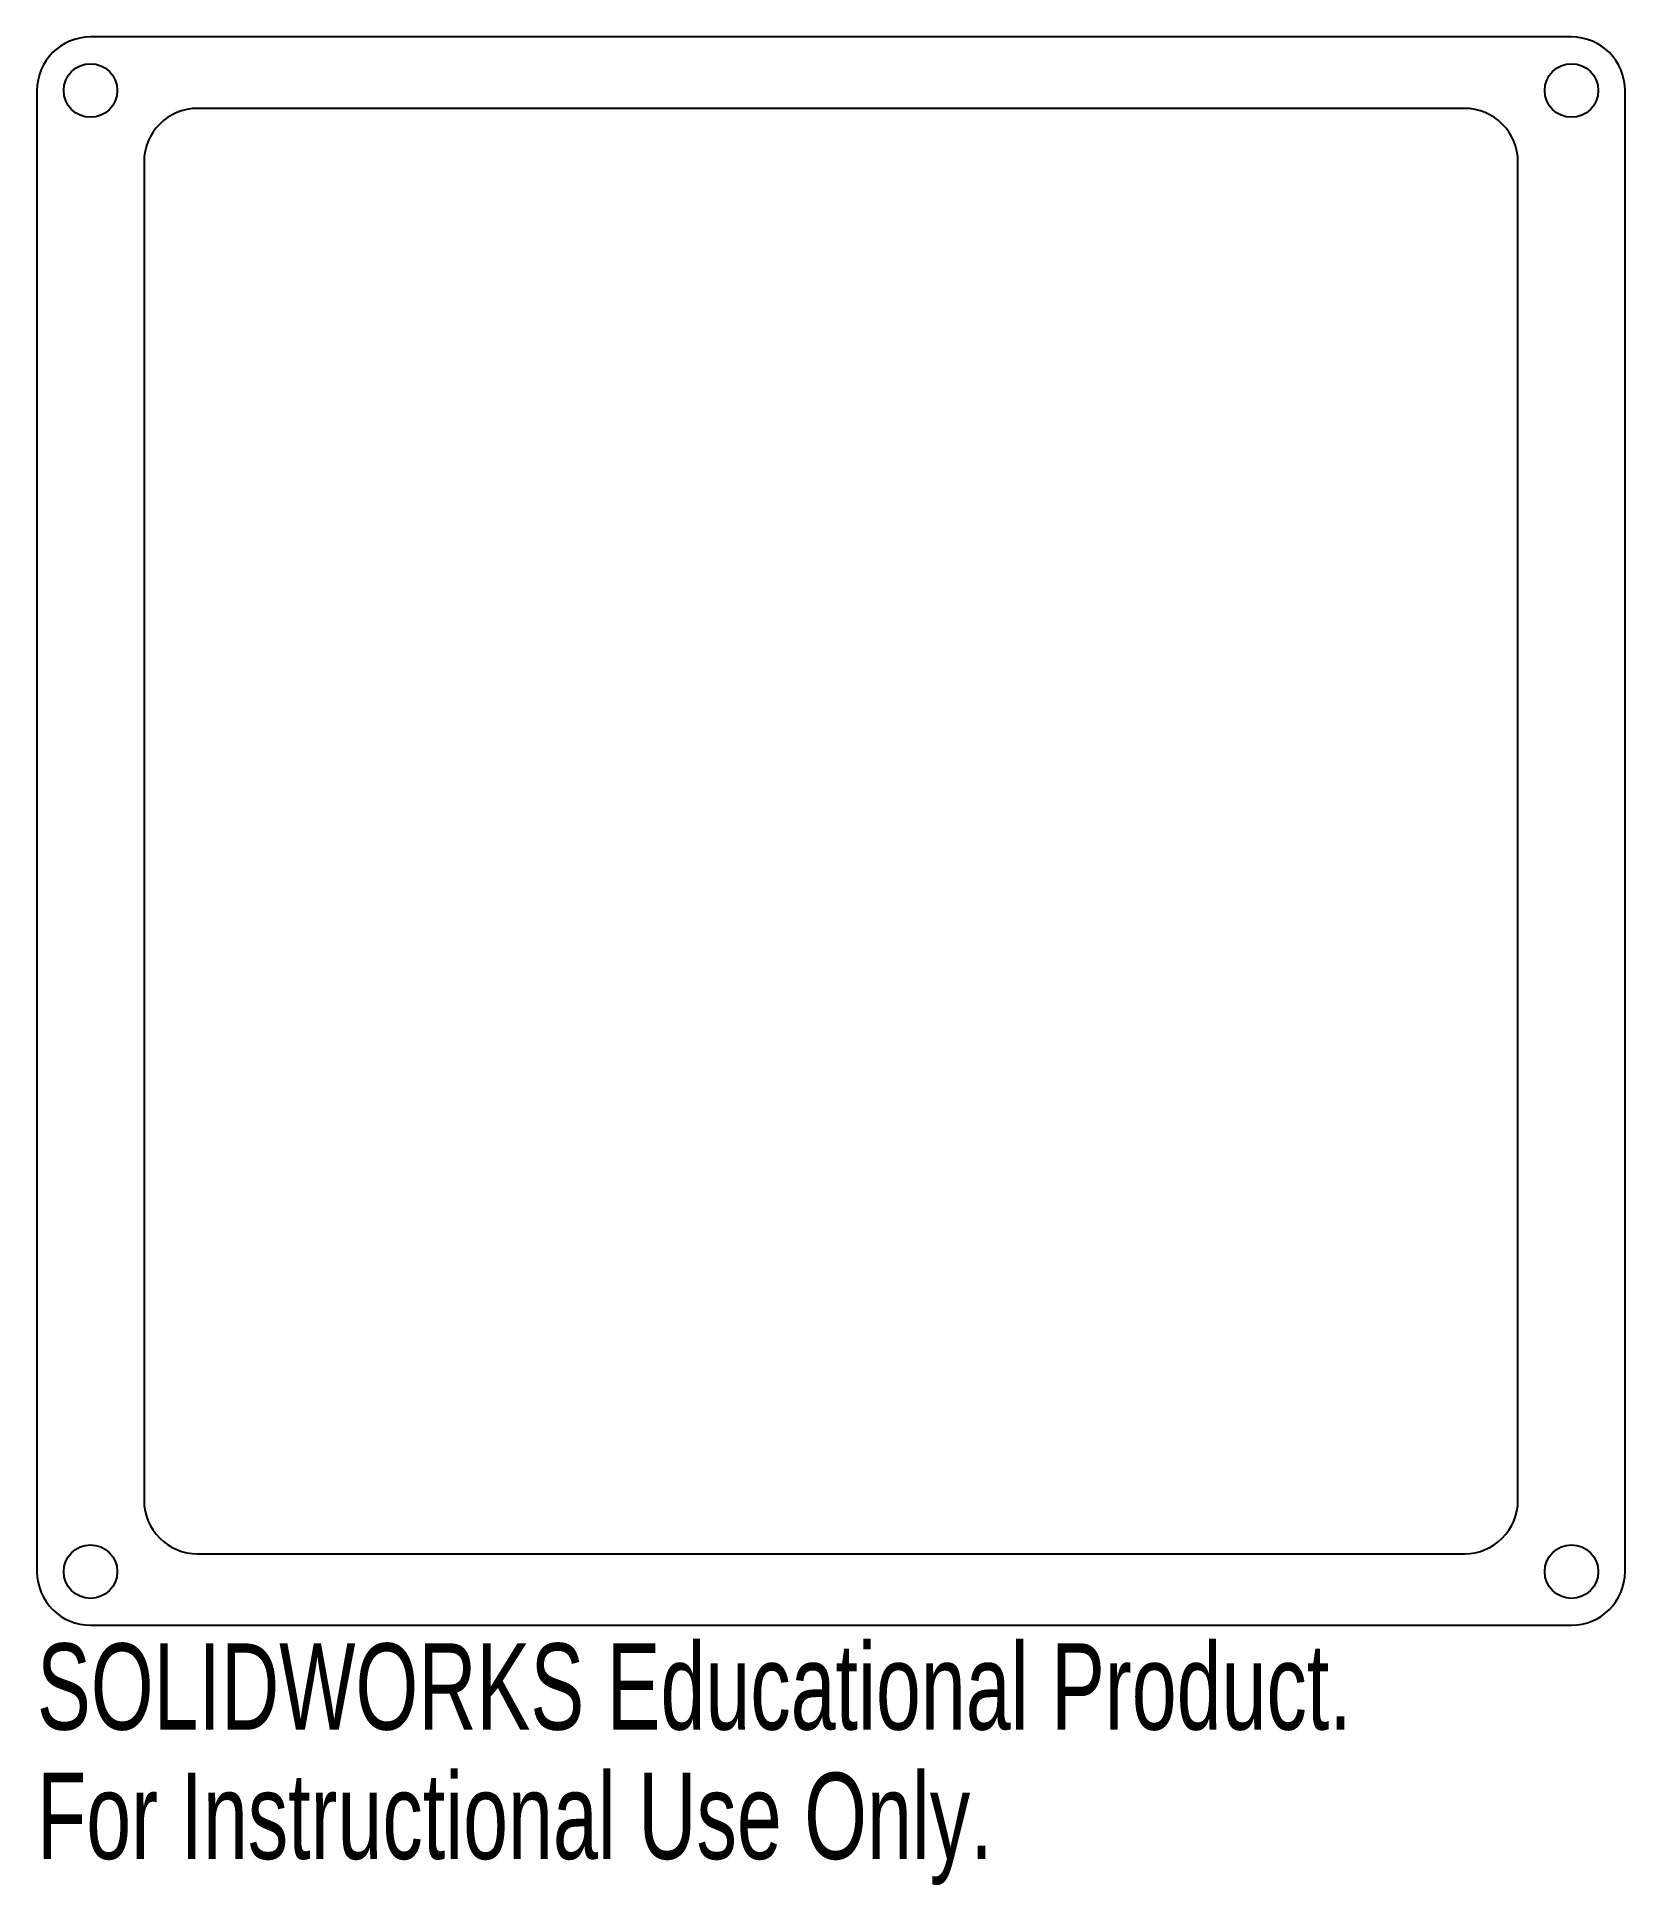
# Model space of a CAD drawing. Header units: millimetres. Extents: x -45 to 45, y -59 to 44.
import ezdxf

# ---------------------------------------------------------------- set-up
doc = ezdxf.new("R2010")
doc.units = ezdxf.units.MM
doc.styles.add('SLDTEXTSTYLE0', font='TXT', dxfattribs={"width": 0.7})

msp = doc.modelspace()

# ---------------------------------------------------------------- linework, layer by layer
at = {"color": 7, "linetype": 'Continuous', "lineweight": 25}
for p, q in [((41.5, 44.5), (-41.5, 44.5)), ((-44.5, 41.5), (-44.5, -41.5)), ((44.5, -41.5), (44.5, 41.5)), ((35.5, 40.5), (-35.5, 40.5)), ((-38.5, 37.5), (-38.5, -37.5)), ((38.5, -37.5), (38.5, 37.5)), ((-35.5, -40.5), (35.5, -40.5)), ((-41.5, -44.5), (41.5, -44.5))]:
    msp.add_line(p, q, dxfattribs=at)
for centre in [(-41.5, 41.5), (41.5, 41.5), (-41.5, -41.5), (41.5, -41.5)]:
    msp.add_circle(centre, 1.5, dxfattribs=at)
for centre, start, end in [((-41.5, 41.5), 90, 180), ((41.5, 41.5), 0, 90), ((-35.5, 37.5), 90, 180), ((35.5, 37.5), 0, 90), ((-35.5, -37.5), 180, 270), ((35.5, -37.5), 270, 0), ((-41.5, -41.5), 180, 270), ((41.5, -41.5), 270, 0)]:
    msp.add_arc(centre, 3, start, end, dxfattribs=at)

# ---------------------------------------------------------------- texts
at = {"color": 7, "linetype": 'Continuous', "char_height": 4.8336, "attachment_point": 1, "style": 'SLDTEXTSTYLE0'}
for s, insert in [('SOLIDWORKS Educational Product.', (-44.5, -45.52)), ('For Instructional Use Only.', (-44.5, -52.77))]:
    msp.add_mtext(s, dxfattribs=dict(at, insert=insert))

doc.saveas('drawing.dxf')
